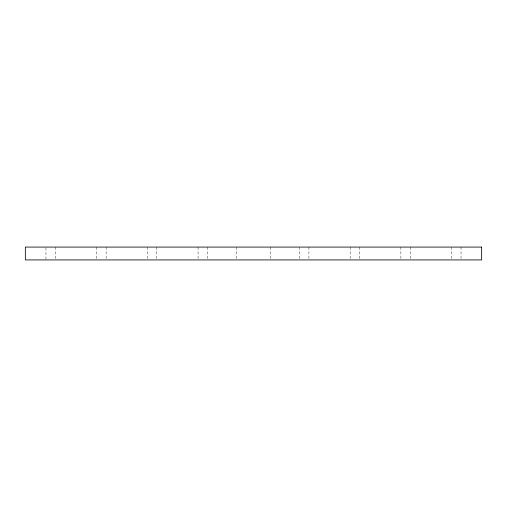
<?xml version="1.0" encoding="UTF-8"?>
<svg xmlns="http://www.w3.org/2000/svg" width="507" height="507" viewBox="0 0 507 507"><rect width="100%" height="100%" fill="white"/><g stroke="black" fill="none" stroke-linecap="round" stroke-linejoin="round"><path stroke-width="0.38" stroke-dasharray="2.54 1.9" d="M461.034 247.08L461.034 259.166M451.572 247.08L451.572 259.166M410.334 247.08L410.334 259.166M400.872 247.08L400.872 259.166M359.634 247.08L359.634 259.166M350.172 247.08L350.172 259.166M308.934 247.08L308.934 259.166M299.472 247.08L299.472 259.166M270.402 247.08L270.402 259.166M236.598 247.08L236.598 259.166M207.528 247.08L207.528 259.166M198.066 247.08L198.066 259.166M156.828 247.08L156.828 259.166M147.366 247.08L147.366 259.166M106.128 247.08L106.128 259.166M96.666 247.08L96.666 259.166M55.428 247.08L55.428 259.166M45.96 247.834L45.96 259.166"/><path stroke-width="0.76" d="M481.65 247.08L25.35 247.08L25.35 259.92L481.65 259.92L481.65 247.08"/></g></svg>
